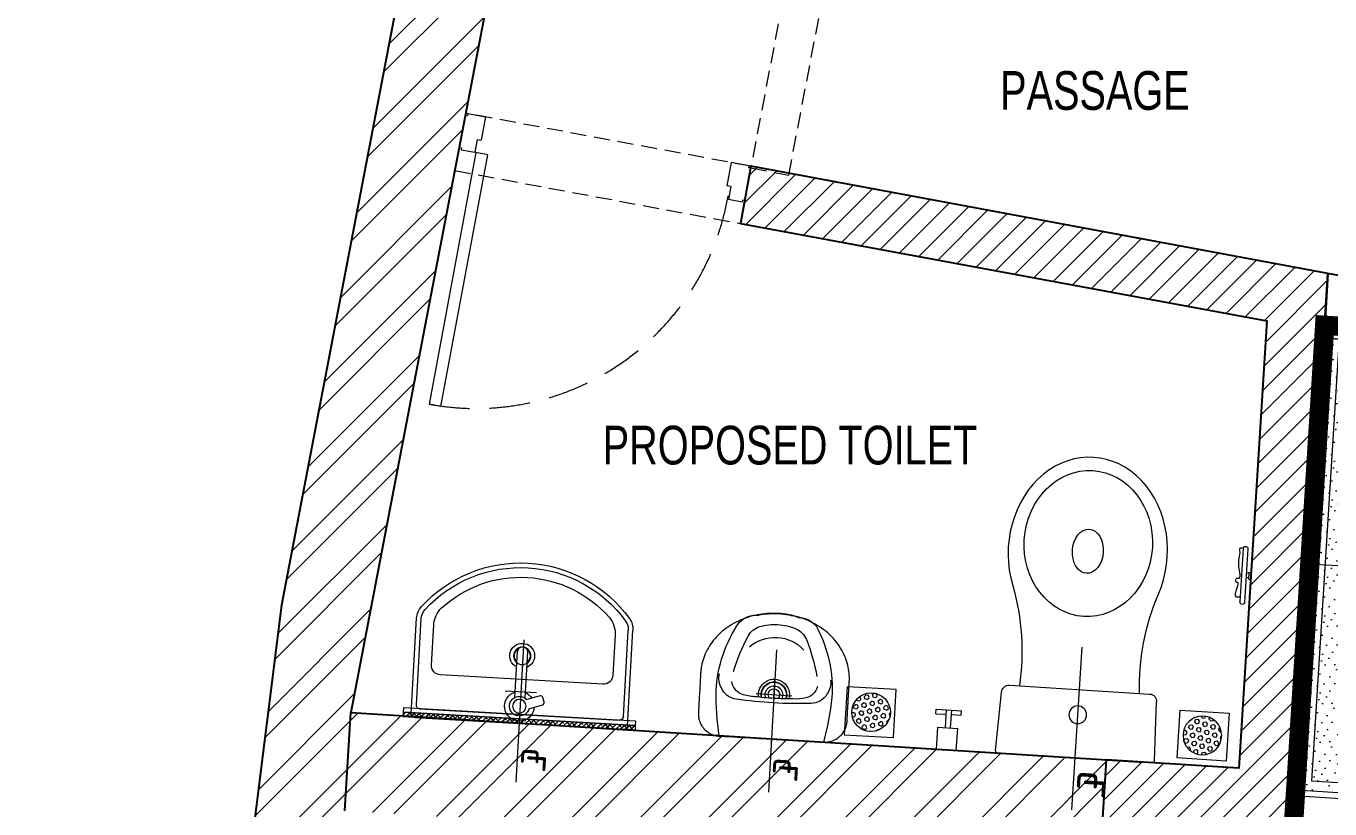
# Model space of a CAD drawing. Header units: feet. Extents: x 5858550 to 5870167, y -5283948 to -5274256.
# Drawn here: x 5858550 to 5861921, y -5279198 to -5277175 of the extents above; entities that cross this region are included whole.
import ezdxf

# ---------------------------------------------------------------- set-up
doc = ezdxf.new("R2010")
doc.units = ezdxf.units.FT
doc.header["$LTSCALE"] = 33
doc.header["$MEASUREMENT"] = 0
for name, pattern in [('a_p6_plan_L18$0$HIDDEN', [0.375, 0.25, -0.125]), ('ACAD_ISO03W100', [30, 12, -18]), ('CENTER', [2, 1.25, -0.25, 0.25, -0.25]), ('DOT2', [0.125, 0, -0.125]), ('HIDDEN', [9.524999999999995, 6.349999999999997, -3.174999999999998]), ('HIDDEN2', [4.7624999999999975, 3.174999999999998, -1.587499999999999])]:
    doc.linetypes.add(name, pattern=pattern)
doc.layers.add('A-WALL', color=1, linetype='Continuous')
for name, color, linetype, lineweight in [('centerline-toilets', 2, 'CENTER', 13), ('Door', 2, 'Continuous', 13), ('ele', 252, 'Continuous', 13), ('Fhitting', 152, 'Continuous', 30), ('LENS-DOOR', 34, 'Continuous', 20), ('LENS-HATCH', 251, 'Continuous', 5), ('LENS-PARTITION', 21, 'Continuous', 25), ('LENS-TEXT', 31, 'Continuous', 5), ('LENS_CURTAIN', 5, 'a_p6_plan_L18$0$HIDDEN', 9), ('LK-FF&E FLOOR', 1, 'Continuous', 9), ('LK-FLUTTED FINISH', 20, 'Continuous', 30), ('LN-ELEVATION-2', 103, 'Continuous', 20), ('LN-ELEVATION-5', 167, 'Continuous', 5), ('LN-HATCH', 251, 'Continuous', 0), ('Mirror', 150, 'Continuous', 20), ('Panelling', 65, 'Continuous', 18), ('PARTITION', 22, 'Continuous', 30), ('PLANO-CARPET', 3, 'Continuous', 18), ('Toilet', 5, 'Continuous', 9)]:
    doc.layers.add(name, color=color, linetype=linetype, lineweight=lineweight)
doc.styles.add('LK TXT', font='GILC____.TTF', dxfattribs={"height": 100})
doc.styles.get("Standard").update_dxf_attribs({"font": 'GILC____.TTF'})

# ---------------------------------------------------------------- blocks, each defined once
blk = doc.blocks.new('2 seater bench')
at = {"layer": 'LENS-HATCH', "lineweight": 0}
h = blk.add_hatch(dxfattribs=at)
h.set_pattern_fill('STIP1', color=177, scale=100, angle=269.9999999999999, pattern_type=2)
h.set_pattern_definition([(270, (6617251.078707985, -170421.6063060569), (100, -1.516e-13), [0, -100]), (270, (6617235.078707984, -170433.6063060569), (100, -1.516e-13), [0, -100]), (270, (6617211.078707985, -170428.6063060569), (100, -1.516e-13), [0, -100]), (270, (6617188.078707985, -170463.6063060569), (100, -1.516e-13), [0, -100]), (270, (6617224.078707985, -170460.6063060569), (100, -1.516e-13), [0, -100]), (270, (6617248.078707985, -170487.6063060569), (100, -1.516e-13), [0, -100]), (270, (6617255.078707985, -170452.6063060569), (100, -1.516e-13), [0, -100]), (270, (6617214.078707985, -170494.6063060569), (100, -1.516e-13), [0, -100]), (270, (6617182.078707985, -170489.6063060569), (100, -1.516e-13), [0, -100]), (270, (6617167.078707985, -170415.6063060568), (100, -1.516e-13), [0, -100]), (270, (6617187.078707985, -170433.6063060569), (100, -1.516e-13), [0, -100]), (270, (6617168.078707984, -170447.6063060569), (100, -1.516e-13), [0, -100]), (270, (6617232.078707985, -170508.6063060569), (100, -1.516e-13), [0, -100]), (270, (6617207.078707984, -170476.6063060568), (100, -1.516e-13), [0, -100]), (270, (6617240.078707984, -170468.6063060569), (100, -1.516e-13), [0, -100]), (270, (6617231.078707984, -170485.6063060569), (100, -1.516e-13), [0, -100]), (270, (6617204.078707985, -170449.6063060568), (100, -1.516e-13), [0, -100]), (270, (6617258.078707984, -170477.6063060569), (100, -1.516e-13), [0, -100]), (270, (6617199.078707984, -170508.6063060569), (100, -1.516e-13), [0, -100]), (270, (6617169.078707985, -170505.6063060569), (100, -1.516e-13), [0, -100])])
h.paths.add_polyline_path([(585, 210), (0, 210), (0, -210), (585, -210)])
h.paths.add_polyline_path([(0, 245), (0, -210)])
h.paths.add_polyline_path([(-585, 210), (0, 210), (0, -210), (-585, -210)])
at = {"layer": 'LN-ELEVATION-2', "ltscale": 0.5}
for points in [[(-585, 210), (0, 210), (0, -210), (-585, -210)], [(585.0000000009313, 210), (0, 210), (0, -210), (585.0000000009313, -210)]]:
    blk.add_lwpolyline(points, close=True, dxfattribs=at)
at = {"layer": 'LN-ELEVATION-5', "ltscale": 0.5}
blk.add_lwpolyline([(590, 225), (-590, 225, 0.4142135623730951), (-600, 215), (-600, -215, 0.4142135623730951), (-590, -225), (590, -225, 0.4142135623730951), (600, -215), (600, 215, 0.4142135623730951)], format="xyb", close=True, dxfattribs=at)
blk.add_lwpolyline([(585, 210), (-585, 210), (-585, -210), (585, -210)], close=True, dxfattribs=at)
at = {"layer": 'LN-ELEVATION-5', "linetype": 'HIDDEN2', "ltscale": 11}
blk.add_lwpolyline([(-560, 185), (560.0000000009313, 185), (560.0000000009313, -185), (-560, -185)], close=True, dxfattribs=at)
blk = doc.blocks.new('Wash Basin')
at = {"layer": 'PARTITION', "lineweight": 9}
h = blk.add_hatch(dxfattribs=at)
h.set_pattern_fill('ANSI38', color=256, scale=70, angle=989.9999999999998, style=0, double=1)
h.set_pattern_definition([(314.9999999999998, (-64.71346578747034, -33.32481618935708), (6.187184335382297, 6.187184335382283), []), (44.99999999999993, (-64.71346578747034, -33.32481618935708), (6.187184335382312, 18.56155300614686), [21.875, -13.125])])
h.paths.add_polyline_path([(300.0941287651658, -21.98777738737408), (-300.0941287651658, -22.00000000058208), (-300.0941287651658, -34.00000000058208), (300.0941287651658, -33.98777738737408)])
at = {"layer": 'centerline-toilets', "linetype": 'HIDDEN', "ltscale": 10}
blk.add_line((0, -238.0678792903709), (0, 129.808006190935), dxfattribs=at)
at = {"layer": 'Mirror', "ltscale": 0.5}
blk.add_lwpolyline([(-300.0941287651658, -34.00000000058208), (-300.0941287651658, -46.00000000058208), (300.0941287651658, -46.00000000058208), (300.0941287651658, -34.00000000058208)], close=True, dxfattribs=at)
at = {"layer": 'Panelling', "lineweight": 9}
blk.add_lwpolyline([(-300.0941287651658, -22.00000000058208), (-300.0941287651658, -34.00000000058208), (300.0941287651658, -34.00000000058208), (300.0941287651658, -22.00000000058208)], close=True, dxfattribs=at)
at = {"layer": 'Toilet', "ltscale": 100}
for p, q in [((-280, -32.00000000058208), (-280, -278.3423135242919)), ((-270, -22.00000000058208), (270, -22.00000000058208)), ((280, -32.00000000058208), (280, -278.3423135242919)), ((-268, -55.00000000058207), (-268, -278.3423135242919)), ((-258, -45.00000000058207), (258, -45.00000000058207)), ((268, -55.00000000058207), (268, -278.3423135242919)), ((-14.75394256017171, -88.57836779823992), (-14.58294607303105, -207.8757586760221)), ((10.97367832274176, -207.8757587235195), (10.80268183583394, -88.55792254640254))]:
    blk.add_line(p, q, dxfattribs=at)
blk.add_lwpolyline([(23.11144540272653, -61.62355844548438), (57.69729334814474, -73.5425448747119, -0.4142135623700193), (61.41500012157485, -81.17003832559566), (57.50521344458684, -92.51523855014239, -0.4142135623687794), (49.87771999370306, -96.23294532380532), (16.08098082058132, -84.58590182231274)], format="xyb", dxfattribs=at)
blk.add_lwpolyline([(40.65695853624492, -103.2068005428882), (-41.09953799587674, -103.2068005428882)], dxfattribs=at)
blk.add_lwpolyline([(-235, -264.0271915069043, 0.1918964941694492), (-217.1874080155976, -308.7300831892808, 0.4202357661762754), (217.1874080155976, -308.7300831893172, 0.191896494169451), (235, -264.0271915069115), (235, -160.5000000005821, 0.4142135623730951), (210, -135.5000000005821), (-210, -135.5000000005821, 0.4142135623730951), (-235, -160.5000000005821)], format="xyb", close=True, dxfattribs=at)
for centre, radius in [((-1.975630321074277, -66.50000000058208), 17.5), ((-1.975630321074277, -196.7635957537459), 22.5)]:
    blk.add_circle(centre, radius, dxfattribs=at)
for centre, radius, start, end in [((-270, -32.00000000058208), 10, 90, 180), ((270, -32.00000000058208), 10, 0, 90), ((-258, -55.00000000058207), 10, 90, 180), ((258, -55.00000000058207), 10, 0, 90), ((-1.975630321074277, -197.065354476148), 32.14736256360053, 113.0897544120751, 66.24597926171971), ((-1.975630321074277, -196.7635957537459), 20.45924138120723, 128.0403438055863, 237.2899289984687), ((-1.975630321074277, -196.7635957537459), 20.45924138120723, 304.4732923270086, 50.73322655079215), ((-230, -278.3423135242919), 50, 180, 218.4460647329942), ((-230, -278.3423135242919), 38, 180, 218.4460647329942), ((0, -89.25957125263085), 335.7404287479508, 219.3129523468507, 320.6870476531492), ((230, -278.3423135242919), 38, 321.5539352670057, 0), ((230, -278.3423135242919), 50, 321.5539352670057, 0), ((0, -89.26318603751132), 347.736813963071, 219.2825773815098, 320.7174226184902)]:
    blk.add_arc(centre, radius, start, end, dxfattribs=at)
for centre, major_axis, ratio, start_param, end_param in [((-1.975630321074277, -66.50000000058208), (-0.0007244262846731, 38.33493659709939), 0.9999999997470119, 4.720493185551212, 9.081981632517541), ((-1.975630321074277, -66.50000000058208), (-0.161652407392657, -25.55611315046938), 0.9999999997364025, 1.769108159146172, 7.074098355705205), ((-1.975630321074277, -66.50000000058208), (-0.0007244262846731, 38.33493659709939), 0.9999999997470119, 3.484555387064545, 4.08357603994855), ((-1.80463387700729, -207.8757586997708), (-9.035631208577575, 9.035631208577575), 0.9999999999964067, 0.7853981615407268, 3.926990815130519)]:
    blk.add_ellipse(centre, major_axis=major_axis, ratio=ratio, start_param=start_param, end_param=end_param, dxfattribs=at)
at = {"layer": 'centerline-toilets', "linetype": 'DOT2', "insert": (33.33187728072517, 61.84688704169094), "char_height": 75, "width": 495.826660318515, "attachment_point": 5, "rotation": 90}
blk.add_mtext('{\\fISOCPEUR|b0|i0|c0|p34;℄}', dxfattribs=at)
blk = doc.blocks.new('DLF-RSP-AR-CD-DWG-4DT-3113$0$X-TYPICAL TOILET UPPER FLOORS - 02$0$urinals')
at = {"layer": 'Toilet'}
for p, q in [((-4.5475e-12, -15.56661428403458), (-4.5475e-12, 8.286377168158651)), ((-46.09715475669872, -115.0000000000218), (46.09715475669327, -115.0000000000218)), ((-2.7285e-12, -105.4429753783333), (-2.7285e-12, -161.0971547567169))]:
    blk.add_line(p, q, dxfattribs=at)
blk.add_lwpolyline([(134.9999999999991, 0), (-134.9999999999991, 0, 0.0369487664006767), (-149.9999999999982, -116.1503670555612, 0.1380941034158666), (-99.77423321075003, -297.0872948749238, 0.2217213641091726), (-52.01775628641091, -317.8890631478586, 0.0626559245730378), (-8.49796933122e-05, -325.0000017671497, 0.0626559245730475), (52.01758632703338, -317.8890631478586, 0.2217207008690154), (99.77423321075003, -297.0872948749238, 0.1380941034158641), (149.9999999999982, -116.1503670555685, 0.0369487664006777)], format="xyb", close=True, dxfattribs=at)
for centre, radius, start, end in [((-94.27481093352071, -144.9234715912316), 47.11810289109449, 93.37081731520148, 154.4824387253665), ((3.245766915242711, -1238.155136518551), 1144.670244824663, 90.16246512528313, 95.02645179237909), ((-3.245766915251806, -1238.155136518551), 1144.670244824663, 84.9735482076209, 89.83753487471687), ((94.27481093351253, -144.9234715912316), 47.11810289109449, 25.51756127463352, 86.62918268479851), ((-90.95333014834432, -152.7329236622463), 53.77394921319929, 148.4868266886055, 188.6401109395215), ((-71.39627009237483, -149.8700101487557), 40.22765506777335, 106.7015627441882, 169.7250358418294), ((-50.51241933281471, -225.3451602337737), 118.5326152894133, 89.54541335481511, 105.8857460775884), ((-0.1277772639159593, -996.2166668547361), 890.7737006409425, 89.99178119205142, 93.18195442305822), ((-2.7285e-12, -115.0000000000218), 40, 167.4279671994436, 12.57203280055641), ((-2.7285e-12, -115.0000000000218), 33, 164.1813978616258, 15.81860213837415), ((-2.7285e-12, -115.0000000000218), 32, 163.604929760328, 16.39507023967201), ((-2.7285e-12, -115.0000000000218), 22.62135413059903, 155.6653304376655, 24.33466956233444), ((-2.7285e-12, -115.0000000000218), 14.7323792469192, 139.9108800322804, 40.08911996771955), ((0.1277772639068644, -996.2166668547361), 890.7737006409425, 86.81804557694178, 90.0082188079486), ((50.51241933280562, -225.3451602337737), 118.5326152894133, 74.1142539224116, 90.45458664518488), ((71.39627009236665, -149.8700101487557), 40.22765506777335, 10.27496415817055, 73.29843725581178), ((90.95333014833614, -152.7329236622463), 53.77394921319929, 351.3598890604785, 31.51317331139444), ((413.8982963433118, -38.37868533186702), 538.1616565584166, 193.993991329024, 204.5632062434074), ((-413.8982963433209, -38.37868533186702), 538.1616565584166, 335.4367937565926, 346.006008670976), ((-1.627792572718135, -165.2706388237202), 97.64476427368265, 224.9999999998895, 270.9551967833812), ((1.62779257270995, -165.2706388237202), 97.64476427368265, 269.0448032166188, 315.0000000001105), ((-30.08631462571975, -241.3059337647355), 50, 204.5632062434074, 250.460635897111), ((30.08631462571157, -241.3059337647355), 50, 289.539364102889, 335.4367937565926), ((-1.533770255527997, -160.8517433121305), 135.3705133602697, 250.460635897111, 270.6491845270783), ((1.533770255519812, -160.8517433121305), 135.3705133602697, 269.3508154729217, 289.539364102889)]:
    blk.add_arc(centre, radius, start, end, dxfattribs=at)
blk.add_open_spline([(135.0000000000218, 0), (105.3353530385498, 0), (75.67070607707728, 0), (-13.32323480733907, 2.274e-13), (-72.65252873028328, 2.274e-13), (-132.6900719520337, 2.274e-13), (-133.3983212508398, 2.274e-13), (-134.281768448908, 2.274e-13), (-134.4569663481699, 2.274e-13), (-134.747600608502, 2.274e-13), (-134.8630369695722, 2.274e-13), (-135.0060892340055, 2.274e-13), (-135.0064624712894, -1.193277512e-07), (-135.0170531848381, -2.2849590096e-06), (-135.0223488443722, -4.0993359107e-06), (-135.0382367304996, -1.1737902696e-05), (-135.0488298646186, -1.97575291168e-05), (-135.0806128910378, -5.26041751527e-05), (-135.1018064074043, -8.62189622239e-05), (-135.1654014043424, -0.0002222625089416), (-135.207817332803, -0.0003598904754654), (-135.3351225205075, -0.0009139553433215), (-135.4200691828771, -0.001471573562867), (-135.6751356392894, -0.0037122140454358), (-135.8454819154825, -0.005963027991811), (-136.3574010580367, -0.0150109124137998), (-136.6998544433754, -0.0241035279482276), (-137.7305242649482, -0.0607541935196423), (-138.4220536117127, -0.097686986413919), (-140.5080748643645, -0.2474448411821868), (-141.9140495439027, -0.3992694707415012), (-146.1615007839476, -1.02114614714037), (-149.0331357298746, -1.658535092420152), (-154.7518101202553, -3.41613828127015), (-157.5984620125504, -4.536659711778838), (-163.1465284251908, -7.264764980859354), (-165.8474082270705, -8.872454711613045), (-170.981741827156, -12.53873878342233), (-173.4146413081869, -14.5971666483058), (-177.906166885367, -19.08908202548741), (-179.9643754122968, -21.52215186033345), (-183.6301907623958, -26.65676477099555), (-185.2376312556147, -29.35775349851633), (-187.9652297344436, -34.90597265862334), (-189.0854937427912, -37.75266842165093), (-190.8425938294221, -43.47137026403243), (-191.4797371708415, -46.34298888964758), (-191.9919097605824, -49.84306461127676), (-192.077374217121, -50.50936302376794), (-192.2977468813131, -52.49991862553179), (-192.3966084331296, -53.81579509073117), (-192.4734941441805, -55.66879078878696), (-192.4883196677314, -56.21857700367218), (-192.496870256929, -56.88770939302139), (-192.4980415940107, -57.00997546670373), (-192.4992414002611, -57.19748434012058), (-192.4995479992234, -57.26283923326923), (-192.4998738983178, -57.37188175668461), (-192.4999546497274, -57.41559451898957), (-192.4999950294581, -57.47262341266742), (-192.4999998312229, -57.48595819937031), (-192.5000003243775, -57.52595679718206), (-192.4999999999782, -57.60927353243437), (-192.4999999999782, -57.72001920997377), (-192.4999999999782, -57.77539204874369), (-192.4999999999782, -57.94151056505302), (-192.4999999999782, -58.05225624259264), (-192.4999999999782, -58.38449327521129), (-192.4999999999782, -58.60598463029032), (-192.4999999999782, -59.27045869552739), (-192.4999999999782, -59.71344140568567), (-192.4999999999782, -61.04238953616004), (-192.4999999999782, -61.92835495647637), (-192.4999999999782, -64.58625121742534), (-192.4999999999782, -66.35818205805799), (-192.4999999999782, -71.67397457995594), (-192.4999999999782, -75.21783626122124), (-192.4999999999782, -85.84942130501715), (-192.4999999999782, -92.93714466754773), (-192.4999999999782, -114.2003147551393), (-192.4999999999782, -128.3757614802005), (-192.4999999999782, -146.0625065335298), (-192.4999999999782, -144.5738048617977), (-192.4999999999782, -149.2112419741259), (-192.4999999999782, -150.3373807581863), (-192.4999999999782, -153.7157971103672), (-192.4999999999782, -155.9680746784879), (-192.4999999999782, -158.5060066698138), (-192.4999999999782, -158.7916610930192), (-192.4999999999782, -159.2427020504906), (-192.4999999999782, -159.4080885847565), (-192.4999999999782, -159.6877588407215), (-192.4999999999782, -159.8020425624204), (-192.4999999999782, -159.9401879191086), (-192.4999999999782, -159.9640495540977), (-192.4999999999782, -160.0097689728666), (-192.499996421247, -160.0440525330155), (-192.4999643757641, -160.104952970559), (-192.4999385281542, -160.1354066471763), (-192.4998314906368, -160.2267780325826), (-192.4997208060357, -160.2877060969351), (-192.4992706129669, -160.4705315680455), (-192.4988129651545, -160.5924702530042), (-192.4969661832839, -160.9584502616815), (-192.4951032094926, -161.2026555415623), (-192.4876087275813, -161.9359178476325), (-192.4800716371877, -162.4256213779233), (-192.4497571986702, -163.8972417424418), (-192.4192763048381, -164.8816689491061), (-192.2963859407732, -167.8443601815493), (-192.1725217451708, -169.8320432125226), (-191.6702797904039, -175.8273667212115), (-191.1611082412308, -179.8674218867413), (-189.2689630843825, -190.9417939809036), (-187.5187975353817, -198.0301520545986), (-182.8335725814559, -212.1757821290298), (-179.8980525958225, -219.2325052385784), (-172.8234117350846, -233.0968568300414), (-168.6841000434473, -239.9037905012674), (-159.2549403987001, -253.0454586305236), (-153.9652371668557, -259.379470229105), (-142.3610169376685, -271.3688433516364), (-136.0469754966913, -277.0235842421638), (-122.5830627030569, -287.4852784505018), (-115.4339174138625, -292.2918274844595), (-100.5336337623292, -300.9411013099287), (-92.78333124286517, -304.7837051255591), (-76.93540386034736, -311.4502324650508), (-68.83856359988783, -314.2743166926488), (-52.54813771902468, -318.9094578767903), (-44.3551540822018, -320.7208905446411), (-28.09766422605981, -323.3885338293181), (-20.03351017174828, -324.2452316631242), (-9.424407998249535, -324.8186507928577), (-6.740670549843343, -324.9146929727227), (-2.541294352623708, -324.9908912051677), (-1.014315851566152, -325.0028880619856), (2.036791116084486, -324.9959492932932), (3.569827181100436, -324.9769325151441), (8.189732633019958, -324.8718838178048), (11.29743471029269, -324.7378363960885), (20.68934946575928, -324.1333461154121), (27.04290265062991, -323.4601654556735), (41.80139781238676, -321.2305755023596), (50.23999478411247, -319.4658943264186), (67.03734023472111, -314.8652250617469), (75.39541298363952, -312.0287856304914), (91.75936961286243, -305.2736148746307), (99.7643516501057, -301.3546813595407), (115.1434400448929, -292.4912148852103), (122.5165764177182, -287.5468142099547), (136.3756982075897, -276.758097672075), (142.8608430866302, -270.9142526187757), (154.7380516223206, -258.5122041911341), (160.1295767143733, -251.9547274426545), (169.6852635787454, -238.3524876585086), (173.8492842636328, -231.3085654467875), (180.8978067359608, -216.9779216659792), (183.7825645728694, -209.6919949490896), (188.3007156192507, -195.1140848347474), (189.9346737316168, -187.8227087036603), (191.1840609344508, -179.3163223890908), (191.3580380264129, -178.0039348904486), (191.8233173539161, -174.0784034933799), (192.057946061775, -171.4769170618926), (192.282645325045, -167.9054949954279), (192.3343052322775, -166.9187583098144), (192.4580821737554, -163.9678661429329), (192.4989909393634, -162.013038042752), (192.5000275633615, -159.9821342127634), (192.5000000000218, -159.9224785452215), (192.5000000000218, -159.79307529839), (192.5000000000218, -159.7283736749743), (192.5000000000218, -159.5342688047269), (192.5000000000218, -159.4048655578954), (192.5000000000218, -159.0166558174007), (192.5000000000218, -158.7578493237377), (192.5000000000218, -157.9814298427484), (192.5000000000218, -157.4638168554225), (192.5000000000218, -155.9109778934439), (192.5000000000218, -154.8757519187916), (192.5000000000218, -151.7700739948347), (192.5000000000218, -149.6996220455301), (192.5000000000218, -143.4882661976162), (192.5000000000218, -144.347362299007), (192.5000000000218, -131.9246506031793), (192.5000000000218, -123.642842805961), (192.5000000000218, -98.79741941430552), (192.5000000000218, -82.23380381986885), (192.5000000000218, -64.84578365063203), (192.5000000000218, -64.0213790758321), (192.5000000000218, -61.54816535143254), (192.5000000000218, -59.89935620183292), (192.5000000000218, -58.00998844622473), (192.5000000000218, -57.76942984021594), (192.5000000000218, -57.49274907784002), (192.499998838924, -57.47911258059002), (192.4999756668194, -57.44431269662868), (192.4999561805543, -57.4269094915121), (192.4998739944462, -57.37469011354438), (192.499787567282, -57.3398641780534), (192.4994331634852, -57.23534753620175), (192.4990700643893, -57.16561799409532), (192.4975985787632, -56.95627575957587), (192.4961080012763, -56.81650945311571), (192.4900940107291, -56.39661016926675), (192.4840282944246, -56.11587673401686), (192.4595555625769, -55.2713907425973), (192.4348721360084, -54.70535101709879), (192.3348933918678, -52.99906669626466), (192.2336529024164, -51.85063392816892), (191.8201097009723, -48.38130602370188), (191.3976066809859, -46.03606142272087), (190.0123624707134, -40.43900391265924), (188.9035838720251, -37.18247124511481), (186.0547772968666, -30.82026903956307), (184.3144513501752, -27.71555679796666), (180.2457153816676, -21.83694617079323), (177.9175711211701, -19.06409479178683), (172.7827831035551, -14.00634504821505), (169.9769390510123, -11.72221112323927), (164.0463850254914, -7.747615767943671), (160.9227285040119, -6.057372140880033), (154.5371660888572, -3.309309329362349), (151.2761959855666, -2.251153484609176), (144.7863564140075, -0.7410639178328893), (141.558048455473, -0.2884559583496866), (137.2641564939213, -0.0330454220411411), (136.1252210402749, 0), (135.0000000000218, 0)], degree=3, knots=[0, 0, 0, 0, 0.3296071884608014, 0.3296071884608014, 0.9888215653824044, 0.9888215653824044, 0.9966910020358062, 0.9966910020358062, 0.9986376453609405, 0.9986376453609405, 0.9999202715950525, 0.9999202715950525, 1.000227114965755, 1.000227114965755, 1.000533958336457, 1.000533958336457, 1.001147645077862, 1.001147645077862, 1.002375018560673, 1.002375018560673, 1.004829765526294, 1.004829765526294, 1.009739259457536, 1.009739259457536, 1.019558247320021, 1.019558247320021, 1.039196223044989, 1.039196223044989, 1.078472174494926, 1.078472174494926, 1.1570240773948, 1.1570240773948, 1.314127883194549, 1.314127883194549, 1.471231688994297, 1.471231688994297, 1.628335494794045, 1.628335494794045, 1.785439300593793, 1.785439300593793, 1.942543106393542, 1.942543106393542, 2.09964691219329, 2.09964691219329, 2.256750717993039, 2.256750717993039, 2.413854523792787, 2.413854523792787, 2.45094359105979, 2.45094359105979, 2.525121725593796, 2.525121725593796, 2.55664088826819, 2.55664088826819, 2.563698676682492, 2.563698676682492, 2.567478738951607, 2.567478738951607, 2.570009988159922, 2.570009988159922, 2.570782632421826, 2.570782632421826, 2.572327920945634, 2.572327920945634, 2.573873209469442, 2.573873209469442, 2.576963786517057, 2.576963786517057, 2.583144940612287, 2.583144940612287, 2.595507248802747, 2.595507248802747, 2.620231865183668, 2.620231865183668, 2.669681097945509, 2.669681097945509, 2.768579563469191, 2.768579563469191, 2.966376494516556, 2.966376494516556, 3.361970356611286, 3.361970356611286, 3.459960077400161, 3.459960077400161, 3.491387206257657, 3.491387206257657, 3.55424146397265, 3.55424146397265, 3.562213215317918, 3.562213215317918, 3.566828653483477, 3.566828653483477, 3.570017966647174, 3.570017966647174, 3.57068387273989, 3.57068387273989, 3.57129385740351, 3.57129385740351, 3.57190384206713, 3.57190384206713, 3.573123811394369, 3.573123811394369, 3.575563750048849, 3.575563750048849, 3.580443627357808, 3.580443627357808, 3.590203381975726, 3.590203381975726, 3.609722891211562, 3.609722891211562, 3.648761909683234, 3.648761909683234, 3.726839946626579, 3.726839946626579, 3.861362010243008, 3.861362010243008, 3.995884073859437, 3.995884073859437, 4.130406137475866, 4.130406137475866, 4.264928201092295, 4.264928201092295, 4.399450264708724, 4.399450264708724, 4.533972328325153, 4.533972328325153, 4.668494391941582, 4.668494391941582, 4.803016455558011, 4.803016455558011, 4.93753851917444, 4.93753851917444, 5.072060582790869, 5.072060582790869, 5.118026198867305, 5.118026198867305, 5.144558031518944, 5.144558031518944, 5.171089864170584, 5.171089864170584, 5.224153529473863, 5.224153529473863, 5.330280860080422, 5.330280860080422, 5.468862833682332, 5.468862833682332, 5.607444807284243, 5.607444807284243, 5.746026780886153, 5.746026780886153, 5.884608754488064, 5.884608754488064, 6.023190728089974, 6.023190728089974, 6.161772701691885, 6.161772701691885, 6.300354675293795, 6.300354675293795, 6.438936648895706, 6.438936648895706, 6.577518622497616, 6.577518622497616, 6.60287550622664, 6.60287550622664, 6.653589273684687, 6.653589273684687, 6.673028302144214, 6.673028302144214, 6.711906359063266, 6.711906359063266, 6.71371198576324, 6.71371198576324, 6.715517612463215, 6.715517612463215, 6.719128865863165, 6.719128865863165, 6.726351372663065, 6.726351372663065, 6.740796386262864, 6.740796386262864, 6.769686413462464, 6.769686413462464, 6.827466467861662, 6.827466467861662, 6.943026576660058, 6.943026576660058, 7.174146794256852, 7.174146794256852, 7.63638722945044, 7.63638722945044, 7.659393868747179, 7.659393868747179, 7.705407147340659, 7.705407147340659, 7.712120410764156, 7.712120410764156, 7.713128470941848, 7.713128470941848, 7.71413653111954, 7.71413653111954, 7.716152651474923, 7.716152651474923, 7.720184892185691, 7.720184892185691, 7.728249373607226, 7.728249373607226, 7.744378336450297, 7.744378336450297, 7.776636262136437, 7.776636262136437, 7.841152113508718, 7.841152113508718, 7.970183816253281, 7.970183816253281, 8.148440131053812, 8.148440131053812, 8.32669644585434, 8.32669644585434, 8.504952760654874, 8.504952760654874, 8.683209075455405, 8.683209075455405, 8.861465390255937, 8.861465390255937, 9.039721705056468, 9.039721705056468, 9.217978019857, 9.217978019857, 9.283185307179586, 9.283185307179586, 9.283185307179586, 9.283185307179586], dxfattribs=at)
blk = doc.blocks.new('jALI')
at = {"layer": 'Toilet', "ltscale": 5}
h = blk.add_hatch(dxfattribs=at)
h.set_pattern_fill('HEX', color=256, scale=50, angle=135, double=1)
h.set_pattern_definition([(135, (-344825.8629864738, 460708.1869492117), (-7.654655446197432, -7.65465544619743), [6.25, -12.5]), (255, (-344825.8629864738, 460708.1869492117), (10.4564537967226, -2.80179835052517), [6.25, -12.5]), (195, (-344830.2824038562, 460712.6063665941), (2.801798350525164, -10.4564537967226), [6.25, -12.5])])
edge = h.paths.add_edge_path()
edge.add_arc((-393187.5478222936, 163647.6289079433), 50, -90, 270)
blk.add_lwpolyline([(-393249.5478222936, 163581.8745342398), (-393125.5478222936, 163581.8745342398), (-393125.5478222936, 163709.3782789116), (-393249.5478222936, 163709.3782789116)], close=True, dxfattribs=at)
blk.add_circle((-393187.5478222936, 163647.6289079433), 50, dxfattribs=at)
blk = doc.blocks.new('Urinal')
at = {"layer": 'centerline-toilets', "linetype": 'HIDDEN', "ltscale": 10}
blk.add_line((0, 230.8758839690709), (0, -137.000001512235), dxfattribs=at)
at = {"layer": 'Fhitting', "lineweight": 0, "ltscale": 0.5, "rotation": 180}
blk.add_blockref('DLF-RSP-AR-CD-DWG-4DT-3113$0$X-TYPICAL TOILET UPPER FLOORS - 02$0$urinals', (0, -4.656613e-10), dxfattribs=at)
at = {"layer": 'Fhitting', "lineweight": 0, "ltscale": 0.5, "xscale": -1, "rotation": 90}
blk.add_blockref('jALI', (163394.4367869734, -393103.5478222946), dxfattribs=at)
at = {"layer": 'centerline-toilets', "linetype": 'DOT2', "insert": (-31.35624695965089, -69.03888236299099), "char_height": 75, "width": 495.826660318515, "attachment_point": 5, "rotation": 269.99999999999994}
blk.add_mtext('{\\fISOCPEUR|b0|i0|c0|p34;℄}', dxfattribs=at)
blk = doc.blocks.new('WC')
at = {"layer": 'centerline-toilets', "linetype": 'HIDDEN', "ltscale": 10}
blk.add_line((0, 286.2958382707602), (0, -134.6853325402244), dxfattribs=at)
at = {"layer": 'Toilet'}
for p, q in [((-412.7979797990993, 566.9391568473073), (-412.7979797990993, 428.9391568473075)), ((-400.7979797990993, 566.9391568473073), (-400.7979797990993, 428.9391568473075)), ((-418.7979797990992, 506.9391568473074), (-424.7979797990992, 506.9391568473074)), ((-424.7979797990992, 506.9391568473074), (-424.7979797990992, 488.9391568473074)), ((-418.7979797990992, 506.9391568473074), (-418.7979797990992, 488.9391568473074)), ((-418.7979797990992, 488.9391568473074), (-424.7979797990992, 488.9391568473074)), ((-418.7979797990992, 503.9391568473075), (-412.7979797990993, 503.9391568473075)), ((-418.7979797990992, 491.9391568473074), (-412.7979797990993, 491.9391568473074)), ((180.5927414200269, 176.815278308868), (-182.556142896181, 176.815278308868)), ((-205.7725320039317, 5.926001816396819), (-201.7160837631672, 157.2330230183852)), ((205.7725320039317, 5.926001816396819), (199.7526822867803, 157.2330230183852)), ((-200.0543949760031, 0), (200.0543949760031, 0))]:
    blk.add_line(p, q, dxfattribs=at)
at = {"layer": 'Toilet', "ltscale": 100}
for p, q in [((366.0861393199302, 102.9920874625677), (300.3083048430271, 102.9920874625095)), ((300.30830484326, 91.54852218885208), (300.3083048430271, 102.9920874625095)), ((326.331082917517, 102.9920874625095), (326.331082917517, 57.21782636787975)), ((340.063361245906, 102.9920874625095), (340.0633612461388, 57.21782636787975)), ((366.086139320163, 91.54852218891027), (366.086139320163, 102.9920874625677)), ((326.331082917517, 91.54852218885208), (300.30830484326, 91.54852218885208)), ((366.086139320163, 91.54852218891027), (340.0633612461388, 91.54852218885208)), ((307.1744440074545, -4.074536e-10), (307.1744440074545, 57.21782636787975)), ((359.2200001559686, 57.21782636793796), (307.1744440074545, 57.21782636787975)), ((359.2200001559686, 57.21782636793796), (359.2200001559686, -3.49246e-10)), ((359.2200001559686, -3.49246e-10), (307.1744440074545, -4.074536e-10))]:
    blk.add_line(p, q, dxfattribs=at)
at = {"layer": 'Toilet'}
blk.add_circle((-0.2857134367804974, 111.5676235100181), 22.88713054731488, dxfattribs=at)
for centre, radius, start, end in [((-406.7979797990992, 566.9391568473073), 6, 0, 180), ((-406.7979797990992, 428.9391568473075), 6, 180, 0), ((-776.4252137581352, 231.0819697503539), 622.2680866278017, 354.9970003378784, 19.06186307169785), ((776.0328844110481, 226.3990844733362), 623.4432827196409, 160.519589047048, 184.5616761992302), ((-182.4380497655365, 157.5352372747657), 19.28040269973926, 90.35094080903318, 180.8981301276673), ((180.4746482893824, 157.5352372747657), 19.28040269973926, 359.1018698723327, 89.64905919096681), ((-200.0543949760031, 5.72178263682872), 5.72178263682872, 177.9545915110681, 270), ((200.0543949760031, 5.72178263682872), 5.72178263682872, 270, 2.045408488931865)]:
    blk.add_arc(centre, radius, start, end, dxfattribs=at)
at = {"layer": 'Toilet', "extrusion": (0, 0, -1)}
for centre, major_axis, ratio, start_param, end_param in [((0, 533.5337650458841), (-8.43e-14, -244.6286735628217), 0.8420279271674843, 7.436325980537995, 11.41322994100081), ((0, 535.0673360529563), (-1.97e-14, -57.2178263682872), 0.7, 1.570796326794896, 7.853981633974482)]:
    blk.add_ellipse(centre, major_axis=major_axis, ratio=ratio, start_param=start_param, end_param=end_param, dxfattribs=at)
blk.add_ellipse((0, 555.0129157723858), major_axis=(-6.5e-14, -188.8188270153477), ratio=0.8787878787878787, dxfattribs=at)
at = {"layer": 'Toilet'}
blk.add_open_spline([(-400.7979797990993, 440.9812579345889), (-397.1017245875382, 440.5392413198887), (-384.272368182084, 439.0050429589682), (-388.9986424445753, 459.3206578283151), (-395.6177634203054, 479.7532535305932), (-385.6000390281565, 477.9531818908857), (-385.8943579708215, 491.277749300945), (-402.6759011854702, 487.229470669479), (-384.8389140961484, 532.0884480134423), (-395.5184431350181, 546.6368104346082), (-390.8815714643073, 570.2364144729171), (-397.1683210631592, 568.7960733613664), (-400.7979797990993, 567.9644915373938)], degree=3, knots=[0, 0, 0, 0, 9.744971934705973, 33.82388686810737, 47.58355076290899, 49.4979151278385, 60.56050204634084, 63.82228440520703, 93.50801890349248, 135.7569247839274, 141.9043522613065, 150.3019062020757, 150.3019062020757, 150.3019062020757, 150.3019062020757], dxfattribs=at)
at = {"layer": 'Fhitting', "lineweight": 0, "ltscale": 0.5, "rotation": 270}
blk.add_blockref('jALI', (-163972.8745342343, -393109.1750712174), dxfattribs=at)
at = {"layer": 'centerline-toilets', "linetype": 'DOT2', "insert": (-35.88272588187829, -56.91358223470706), "char_height": 85.8267395524308, "width": 567.4024751774504, "attachment_point": 5, "rotation": 270}
blk.add_mtext('{\\fISOCPEUR|b0|i0|c0|p34;℄}', dxfattribs=at)
blk = doc.blocks.new('*U45')
at = {"layer": 'LENS-DOOR'}
for p, q in [((547491.5340860963, 1778573.792470721), (547491.5340861016, 1779235.250802688)), ((547522.7840861024, 1779235.250802685), (547491.5340861016, 1779235.250802688)), ((547522.7840861024, 1779235.250802685), (547522.7840861017, 1778573.792470719)), ((547447.2632527504, 1778568.584137418), (547452.4715860962, 1778568.584137408)), ((547447.2632527743, 1778484.134138692), (547447.2632527504, 1778568.584137418)), ((547452.4715860964, 1778573.792470733), (547488.9299194294, 1778573.792470716)), ((547452.4715860962, 1778568.584137408), (547452.4715860964, 1778573.792470733)), ((547488.9299194384, 1778539.938304114), (547488.9299194294, 1778573.792470716)), ((547522.7840861017, 1778573.792470719), (547491.5340860963, 1778573.792470721)), ((548192.0549194529, 1778573.792470724), (548155.5965861158, 1778573.792470736)), ((548155.596586118, 1778539.938304106), (548155.5965861158, 1778573.792470736)), ((548192.054919448, 1778568.584137404), (548192.0549194529, 1778573.792470724)), ((548197.263252759, 1778568.584137418), (548192.054919448, 1778568.584137404)), ((548197.2632527853, 1778484.134138691), (548197.263252759, 1778568.584137418)), ((547488.9299194384, 1778539.938304114), (547499.3465860976, 1778539.938304108)), ((547499.3465860976, 1778478.925805358), (547499.3465860976, 1778539.938304108)), ((548145.1799194448, 1778478.925805357), (548145.1799194424, 1778539.938304097)), ((548155.596586118, 1778539.938304106), (548145.1799194424, 1778539.938304097)), ((547447.2632527743, 1778484.134138692), (547452.4715860921, 1778484.13413871)), ((547452.471586094, 1778478.925805357), (547452.4715860921, 1778484.13413871)), ((547452.471586094, 1778478.925805357), (547499.3465860976, 1778478.925805358)), ((548192.0549194458, 1778478.925805348), (548145.1799194448, 1778478.925805357)), ((548192.0549194458, 1778478.925805348), (548192.0549194579, 1778484.134138692)), ((548197.2632527853, 1778484.134138691), (548192.0549194579, 1778484.134138692))]:
    blk.add_line(p, q, dxfattribs=at)
at = {"layer": 'LENS-DOOR', "color": 7, "linetype": 'HIDDEN2', "extrusion": (0, 0, -1)}
blk.add_ellipse((547491.5340860963, 1778573.792470721), major_axis=(661.4583333327539, 0.0034430794273231), ratio=0.9999999979146826, start_param=-1.570791121506941, end_param=0.0512086788949202, dxfattribs=at)
blk = doc.blocks.new('A$C068cc6a0')
at = {"layer": 'LN-HATCH'}
h = blk.add_hatch(dxfattribs=at)
h.set_pattern_fill('ANSI32', color=256, scale=333, angle=180)
h.set_pattern_definition([(225, (-5972315.660349847, 5275308.89834815), (88.29995930067012, -88.29995930067015), []), (225, (-5972374.526989283, 5275308.89834815), (88.29995930067012, -88.29995930067015), [])])
h.paths.add_polyline_path([(-2365.34412253648, -3862.607105944306), (-2381.185740653426, -4116.118061722256), (-429.1513811573386, -4238.098521189765), (-413.3097630478442, -3984.587565411814)], flags=17)
h.paths.add_polyline_path([(-1524.059329666197, 528.0160251632333), (1524.059329665266, -528.0160251623018), (1582.515904753469, -294.1671595666558), (1496.986227481626, -276.7005109367892), (-1698.861665185541, 830.5128819169475), (-2544.816347483546, -3584.482167826966), (-3205.276305258274, -8843.177304687912), (-2973.094282765873, -8828.99510331545), (-2381.185740653426, -4116.118061722256), (-2365.344122532755, -3862.607105885633)])
h.paths.add_polyline_path([(1866.257893975824, -352.1122119212523), (1822.337915379554, -576.4661440933123), (4883.425816948526, -1201.593567791395), (4945.288251570426, -980.0352843180299), (4924.614734504372, -976.6819054242224)])
h.paths.add_polyline_path([(5298.500360455363, -1037.328585076146), (5236.637925871647, -1258.886868411675), (8182.696631647647, -1736.756746695377), (8182.696631647647, -7197.873622671702), (8411.301524128765, -7197.873622671702), (8411.301524128765, -1542.245174244046)])
h = blk.add_hatch(dxfattribs=at)
h.set_pattern_fill('ANSI31', color=256, scale=333, angle=180)
h.set_pattern_definition([(225, (0, 0), (29.43331976689004, -29.43331976689005), [])])
h.paths.add_polyline_path([(-1331.208757616579, -2450.86258925125), (-1358.362198526039, -2598.670608019456), (2.387933571822941, -2850.493731773458), (-69.8216043477878, -4006.051758999936), (-413.3097630469128, -3984.58756539505), (-422.6648490997031, -4134.295555712655), (70.53129990026355, -4165.114835385233), (160.333210837096, -2728.028793345206)])
at = {"layer": 'A-WALL'}
for p, q in [((-1698.861665185541, 830.5128819169475), (-2544.816347483546, -3584.482167826966)), ((-1524.059329666197, 528.0160251632333), (-2365.344122543931, -3862.607105943374)), ((-2544.816347483546, -3584.482167826966), (-3205.276305258274, -8843.177304686047)), ((-2381.185740653426, -4116.118061722256), (-2365.34412253648, -3862.607105943374)), ((-2365.344122543931, -3862.607105943374), (-313.504436169751, -3990.824289457873)), ((-413.3097630478442, -3984.587565411814), (-429.1513811321928, -4238.098521191626))]:
    blk.add_line(p, q, dxfattribs=at)
blk.add_lwpolyline([(-1331.208757616579, -2450.86258925125), (-1358.362198526039, -2598.670608019456), (2.387933571822941, -2850.493731773458), (-69.8216043477878, -4006.051758999936), (-413.3097630469128, -3984.58756539505), (-422.6648490997031, -4134.295555712655), (70.53129990026355, -4165.114835385233), (160.333210837096, -2728.028793345206)], close=True, dxfattribs=at)
at = {"layer": 'LENS_CURTAIN', "ltscale": 5}
blk.add_lwpolyline([(-1331.208757616579, -2450.86258925125), (-2068.585612458177, -2313.839328648523), (-2096.971176359803, -2461.982162695378), (-1358.362198526039, -2598.670608019456)], close=True, dxfattribs=at)
at = {"layer": 'Door', "xscale": -1, "rotation": 169.4645805211865}
blk.add_blockref('*U45', (-215103.9998088172, 1846280.734428424), dxfattribs=at)
at = {"layer": 'ele', "color": 0, "lineweight": -2, "xscale": -1}
for name, p, rotation in [('WC', (-493.7926166541874, -3979.558281267062), 356.4242997310795), ('Wash Basin', (-1931.904375961982, -3912.574073859491), 176.7182543147748), ('Urinal', (-1278.327829154208, -3930.961330088787), 356.7182543147749)]:
    blk.add_blockref(name, p, dxfattribs=dict(at, rotation=rotation))
at = {"layer": 'LENS-TEXT', "color": 7, "linetype": 'Continuous', "ltscale": 3, "insert": (-1230.359936042689, -3172.001985677518), "char_height": 100, "attachment_point": 5, "style": 'LK TXT'}
blk.add_mtext_dynamic_manual_height_columns('PROPOSED TOILET', width=1099.486866972408, gutter_width=0.9999999999999992, heights=[0], dxfattribs=at)

msp = doc.modelspace()

# ---------------------------------------------------------------- linework, layer by layer
at = {"layer": 'LENS-PARTITION'}
msp.add_lwpolyline([(5862197.880062929, -5277867.174820693), (5862099.666722548, -5277848.356218583), (5861915.744931844, -5277814.178900306), (5861907.387266312, -5277947.925324556), (5862179.712335035, -5277964.942615695)], close=True, dxfattribs=at)
at = {"layer": 'LENS_CURTAIN', "ltscale": 5}
msp.add_lwpolyline([(5860521.63828489, -5277559.953901271), (5860662.777800615, -5276823.353848934), (5860564.564460305, -5276804.535246839), (5860423.424944579, -5277541.135299173)], close=True, dxfattribs=at)
at = {"layer": 'LK-FLUTTED FINISH', "linetype": 'ACAD_ISO03W100', "ltscale": 0.05, "const_width": 50}
msp.add_lwpolyline([(5862179.712335035, -5277964.942615695), (5861907.387266312, -5277947.925324556), (5861552.449820281, -5283627.934181875)], dxfattribs=at)

# ---------------------------------------------------------------- block references
at = {"layer": 'LK-FF&E FLOOR', "rotation": 266.424299731106}
msp.add_blockref('2 seater bench', (5862093.409747045, -5278578.699666105), dxfattribs=at)
at = {"layer": 'PLANO-CARPET', "color": 2}
msp.add_blockref('A$C068cc6a0', (5861755.411721007, -5275086.15010696), dxfattribs=at)

# ---------------------------------------------------------------- texts
at = {"layer": 'LENS-TEXT', "color": 0, "linetype": 'Continuous', "ltscale": 3, "insert": (5861313.36227798, -5277341.765653634), "char_height": 100, "attachment_point": 5, "style": 'LK TXT'}
msp.add_mtext_dynamic_manual_height_columns('PASSAGE', width=1099.486866972408, gutter_width=0.9999999999999992, heights=[0], dxfattribs=at)

doc.saveas('drawing.dxf')
